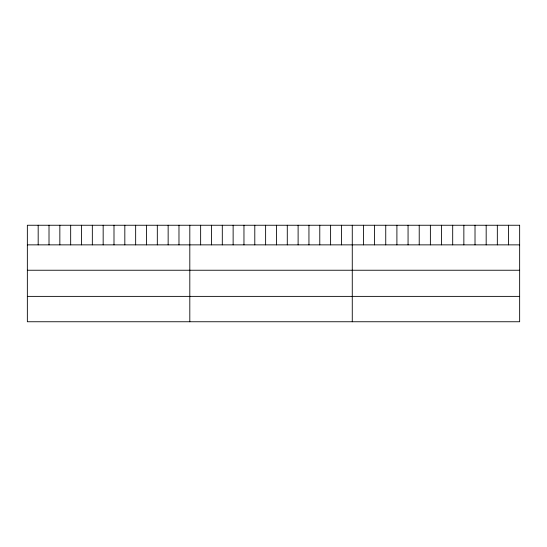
<?xml version="1.0" encoding="UTF-8"?>
<svg xmlns="http://www.w3.org/2000/svg" width="547" height="547" viewBox="0 0 547 547"><rect width="100%" height="100%" fill="white"/><g stroke="black" fill="none" stroke-linecap="round" stroke-linejoin="round"><path stroke-width="0.82" d="M27.35 244.865L519.65 244.865M27.35 270.239L519.65 270.239M27.35 296.378L519.65 296.378M508.491 225.248L508.491 244.865M497.332 225.248L497.332 244.865M486.174 225.248L486.174 244.865M475.015 225.248L475.015 244.865M463.856 225.248L463.856 244.865M452.697 225.248L452.697 244.865M441.538 225.248L441.538 244.865M430.38 225.248L430.38 244.865M419.221 225.248L419.221 244.865M408.062 225.248L408.062 244.865M396.903 225.248L396.903 244.865M385.744 225.248L385.744 244.865M374.586 225.248L374.586 244.865M363.427 225.248L363.427 244.865M352.268 225.248L352.268 321.752M341.437 225.248L341.437 244.865M330.607 225.248L330.607 244.865M319.776 225.248L319.776 244.865M308.946 225.248L308.946 244.865M298.115 225.248L298.115 244.865M287.284 225.248L287.284 244.865M276.454 225.248L276.454 244.865M265.623 225.248L265.623 244.865M254.793 225.248L254.793 244.865M243.962 225.248L243.962 244.865M233.131 225.248L233.131 244.865M222.301 225.248L222.301 244.865M211.47 225.248L211.47 244.865M200.64 225.248L200.64 244.865M189.809 225.248L189.809 321.752M178.978 225.248L178.978 244.865M168.148 225.248L168.148 244.865M157.317 225.248L157.317 244.865M146.487 225.248L146.487 244.865M135.656 225.248L135.656 244.865M124.825 225.248L124.825 244.865M113.995 225.248L113.995 244.865M103.164 225.248L103.164 244.865M92.334 225.248L92.334 244.865M81.503 225.248L81.503 244.865M70.672 225.248L70.672 244.865M59.842 225.248L59.842 244.865M49.011 225.248L49.011 244.865M38.181 225.248L38.181 244.865M519.65 225.248L27.35 225.248L27.35 321.752L519.65 321.752L519.65 225.248"/></g></svg>
